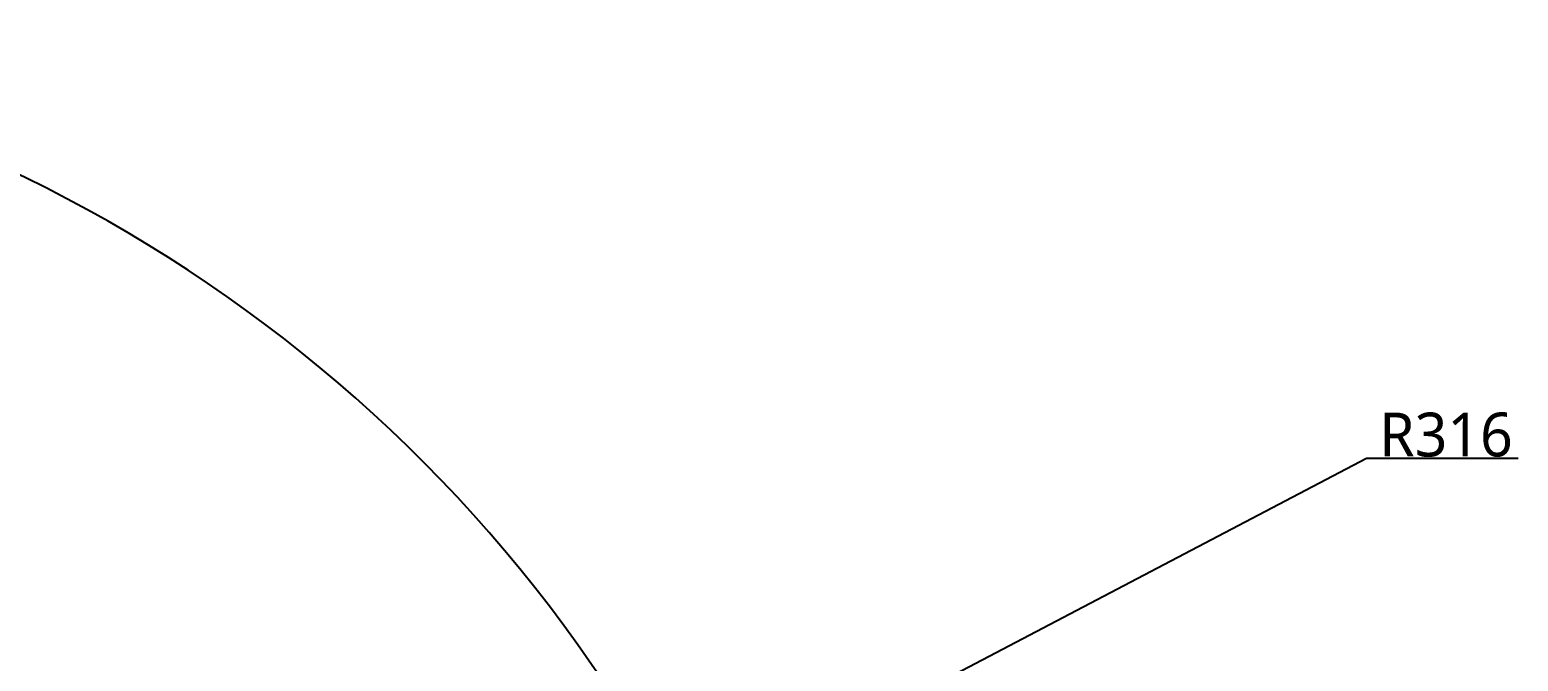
# Model space of a CAD drawing. Header units: millimetres. Extents: x 5828 to 7155, y 123 to 421.
# Drawn here: x 6927.4 to 6998.7, y 243.3 to 273.6 of the extents above; entities that cross this region are included whole.
import ezdxf
from ezdxf import colors
from ezdxf.entities.mleader import LeaderData, LeaderLine
from ezdxf.math import Vec2, Vec3

# ---------------------------------------------------------------- set-up
doc = ezdxf.new("R2010")
doc.units = ezdxf.units.MM
doc.layers.add('多重引线', color=7, linetype='Continuous')
doc.styles.add('微软雅黑', font='msyh.ttc', dxfattribs={"height": 2})

msp = doc.modelspace()

# ---------------------------------------------------------------- linework, layer by layer
at = {"layer": '多重引线'}
msp.add_arc((6896.507, 203.322), 70.2333, 30.822489, 149.177511, dxfattribs=at)

# ---------------------------------------------------------------- leaders
ml = msp.add_multileader_mtext('Standard', dxfattribs=at)
ml.set_content('R316', style='微软雅黑')
ml.set_leader_properties()
ml.build(insert=Vec2(0, 0))
ml.multileader.update_dxf_attribs({"text_left_attachment_type": 5, "text_right_attachment_type": 5, "dogleg_length": 1, "arrow_head_size": 1.7})
ctx = ml.context
ctx.base_point, ctx.char_height, ctx.arrow_head_size, ctx.landing_gap_size, ctx.plane_origin = Vec3(6991.6151, 253.0581), 2.1, 1.7, 0.4, Vec3(6923.0288, 221.9811)
ctx.left_attachment, ctx.right_attachment = 5, 5
notes = []
notes.append((ctx, [(0, (1, 1, 0), (6991.4151, 253.0581), (1, 0), 0.2, [(0, [(6905.839, 208.2143)], 0, [])])]))
ctx.mtext.insert, ctx.mtext.flow_direction = Vec3(6992.0151, 255.2394), 5
for ctx, leaders in notes:
    for number, flags, end, landing, length, lines in leaders:
        leader = LeaderData()
        leader.index, (leader.has_last_leader_line, leader.has_dogleg_vector, leader.attachment_direction) = number, flags
        leader.last_leader_point, leader.dogleg_vector, leader.dogleg_length = Vec3(end), Vec3(landing), length
        for number, points, colour, breaks in lines:
            line = LeaderLine()
            line.index, line.vertices, line.color, line.breaks = number, Vec3.list(points), colors.encode_raw_color(colour), breaks
            leader.lines.append(line)
        ctx.leaders.append(leader)

doc.saveas('drawing.dxf')
